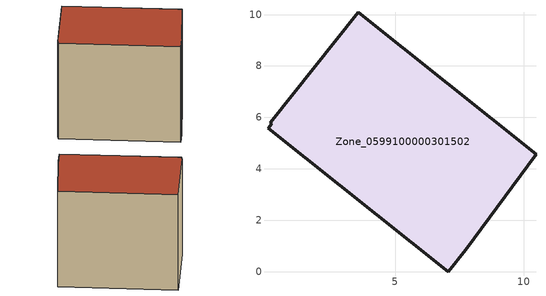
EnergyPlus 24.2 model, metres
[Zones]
Zone_0599100000301502
 floor ground (C_G): 0.14,5.8 3.56,10.09 10.47,4.58 7.75,0.86 7.06,0 0.06,5.57 0.2,5.75 z0.45
 wall outside (C_F): 0.06,5.57 7.06,0 7.75,0.86 10.47,4.58 3.56,10.09 0.14,5.8 0.2,5.75 0.06,5.57 z0.45:8.38
 roof outside (C_R): 10.47,4.58 3.56,10.09 0.14,5.8 0.2,5.75 0.06,5.57 7.06,0 7.75,0.86 z8.38
[BUILDING]
Pand.0599100000301502: North Axis=0; Terrain=City; Loads Convergence Tolerance Value=0.04; Temperature Convergence Tolerance Value=0.4; Solar Distribution=FullExterior; Maximum Number of Warmup Days=25; Minimum Number of Warmup Days=1
[Site:Location]
Rotterdam.The.Hague.AP_ZH_NLD Design_Conditions: Latitude=51.96; Longitude=4.45; Time Zone=1; Elevation=-4.5
[SITE:GROUNDTEMPERATURE:BUILDINGSURFACE]
18, 18, 18, 18, 18, 18, 18, 18, 18, 18, 18, 18
[MATERIAL] Thermal Absorptance=0.9; Solar Absorptance=0.7; Visible Absorptance=0.7
Name | Roughness | Thickness | Conductivity | Density | Specific Heat
G.TI.1975-1991 | MediumSmooth | 0.15 | 0.288461 | 540 | 1210
F.TI.1975-1991 | Rough | 0.3 | 0.230769 | 1920 | 840
R.TI.1975-1991 | MediumRough | 0.2 | 0.153846 | 1500 | 1000
[CONSTRUCTION]
C_G: G.TI.1975-1991
C_F: F.TI.1975-1991
C_R: R.TI.1975-1991
[ZONE]
Zone_0599100000301502: Type=1; Multiplier=1; Ceiling Height=Autocalculate; Volume=Autocalculate; Floor Area=autocalculate; Part of Total Floor Area=Yes
[ZONEINFILTRATION:DESIGNFLOWRATE]
Infil_Zone_0599100000301502: Zone or ZoneList or Space or SpaceList=Zone_0599100000301502; Schedule=AlwaysOn; Design Flow Rate Calculation Method=Flow/Area; Flow Rate per Floor Area=0.003; Constant Term Coefficient=1; Temperature Term Coefficient=0; Velocity Term Coefficient=0; Velocity Squared Term Coefficient=0
[HVACTEMPLATE:ZONE:IDEALLOADSAIRSYSTEM]
Zone_0599100000301502: Maximum Heating Supply Air Temperature=50; Minimum Cooling Supply Air Temperature=13; Maximum Heating Supply Air Humidity Ratio=0.0156; Minimum Cooling Supply Air Humidity Ratio=0.0077; Heating Limit=NoLimit; Cooling Limit=NoLimit; Dehumidification Control Type=ConstantSensibleHeatRatio; Cooling Sensible Heat Ratio=0.7; Dehumidification Setpoint=60; Humidification Control Type=None; Humidification Setpoint=30; Outdoor Air Method=None; Outdoor Air Flow Rate per Person=0.00944; Outdoor Air Flow Rate per Zone Floor Area=0; Outdoor Air Flow Rate per Zone=0; Demand Controlled Ventilation Type=None; Outdoor Air Economizer Type=NoEconomizer; Heat Recovery Type=None; Sensible Heat Recovery Effectiveness=0.7; Latent Heat Recovery Effectiveness=0.65
[ZONECONTROL:THERMOSTAT]
ThermostatControl_Zone_0599100000301502: Zone or ZoneList=Zone_0599100000301502; Control Type Schedule=DualSetpointControlType; Control 1=Thermostat_Zone_0599100000301502; Temperature Difference Between Cutout And Setpoint=0
[THERMOSTATSETPOINT:DUALSETPOINT]
Thermostat_Zone_0599100000301502: Heating Setpoint Temperature Schedule=HeatingSetpoint_Zone_0599100000301502; Cooling Setpoint Temperature Schedule=CoolingSetpoint_Zone_0599100000301502
[SCHEDULE:COMPACT]
HeatingSetpoint_Zone_0599100000301502: Through: 12/31, For: AllDays, Until: 24:00, 21
CoolingSetpoint_Zone_0599100000301502: Through: 12/31, For: AllDays, Until: 24:00, 24
DualSetpointControlType: Through: 12/31, For: AllDays, Until: 24:00, 4
AlwaysOn: Through: 12/31, For: AllDays, Until: 24:00, 1
